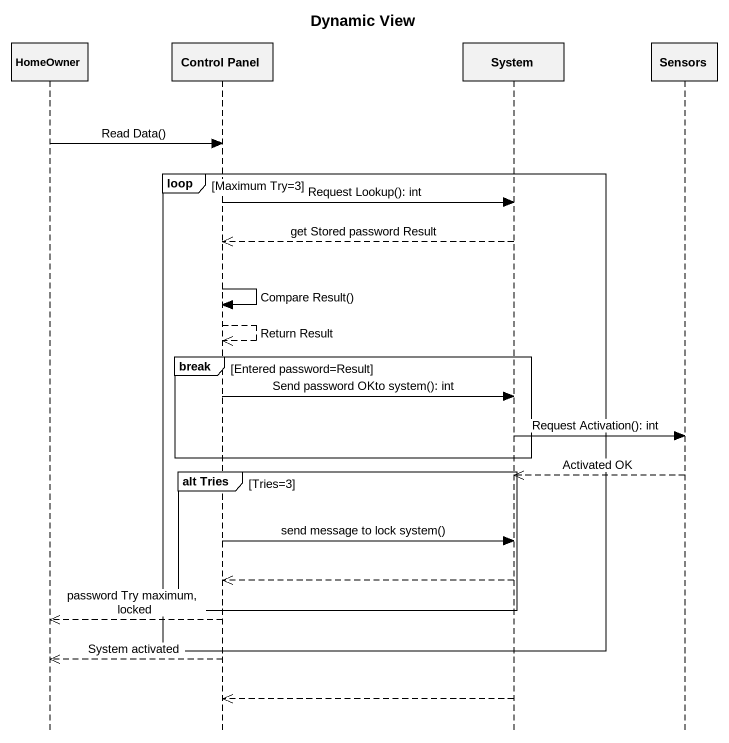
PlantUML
@startuml
title Dynamic View
hide footbox
participant HomeOwner
participant "Control Panel" as Control_Panel
participant System
participant Sensors

HomeOwner -> Control_Panel : Read Data()
loop Maximum Try=3
  Control_Panel -> System : Request Lookup(): int
  System -->> Control_Panel : get Stored password Result
  Control_Panel -> Control_Panel : Compare Result()
  Control_Panel -->> Control_Panel : Return Result
  break Entered password=Result
    Control_Panel -> System : Send password OKto system(): int
    System -> Sensors : Request Activation(): int
  end
  group alt Tries [Tries=3]
    Sensors -->> System : Activated OK
    Control_Panel -> System : send message to lock system()
    System -->> Control_Panel
  end
  Control_Panel -->> HomeOwner : password Try maximum, locked
end
Control_Panel -->> HomeOwner : System activated
System -->> Control_Panel
@enduml
